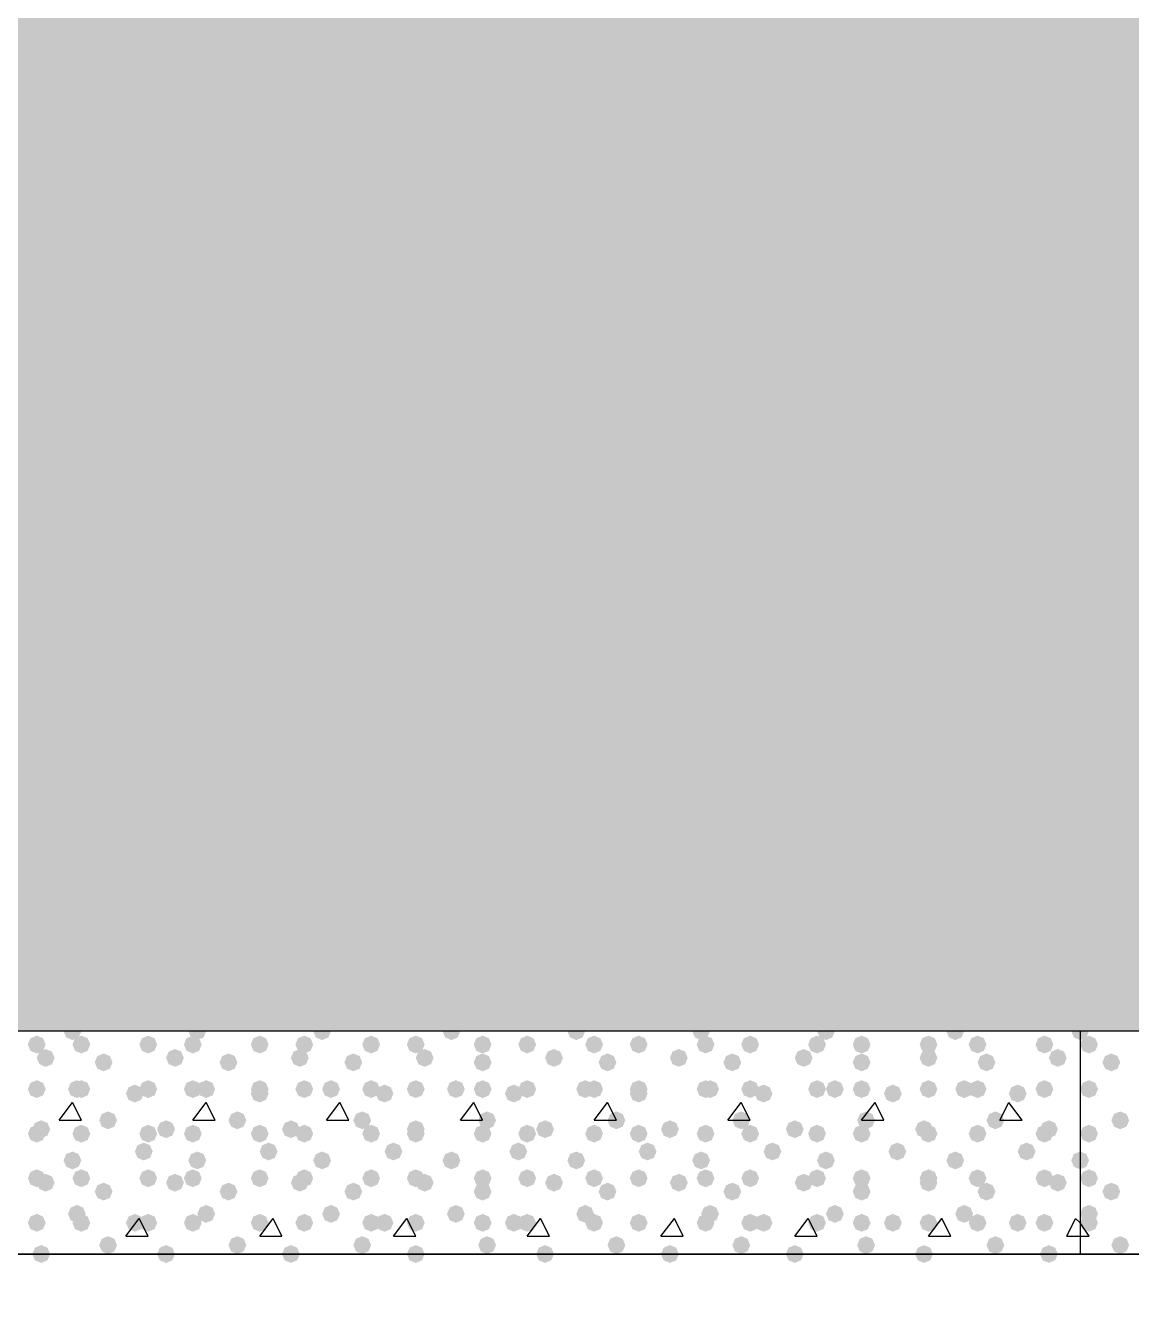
# Model space of a CAD drawing. Header units: millimetres. Extents: x 0 to 420, y 0 to 297.
# Drawn here: x 275.87 to 286.36, y 182.94 to 195.1 of the extents above; entities that cross this region are included whole.
import ezdxf

# ---------------------------------------------------------------- set-up
doc = ezdxf.new("R2010")
doc.units = ezdxf.units.MM
doc.layers.get('0').update_dxf_attribs({"linetype": 'CONTINUOUS'})

msp = doc.modelspace()

# ---------------------------------------------------------------- hatches: boundary and pattern name
at = {"true_color": 0x000008}
h = msp.add_hatch(color=0, dxfattribs=at)
h.paths.add_polyline_path([(385.826, 204.639333), (224.409, 204.639333), (385.826, 185.547)], flags=0)
h.paths.add_polyline_path([(224.409, 204.639333), (385.826, 185.547), (224.409, 185.547)], flags=0)
for points in [[(276.394333, 185.547), (276.369462, 185.487204), (276.309667, 185.462333), (276.249871, 185.487204), (276.225, 185.547), (276.249871, 185.606796), (276.309667, 185.631667), (276.369462, 185.606796)], [(277.579667, 185.547), (277.554796, 185.487204), (277.495, 185.462333), (277.435204, 185.487204), (277.410333, 185.547), (277.435204, 185.606796), (277.495, 185.631667), (277.554796, 185.606796)], [(278.765, 185.547), (278.740129, 185.487204), (278.680333, 185.462333), (278.620538, 185.487204), (278.595667, 185.547), (278.620537, 185.606796), (278.680333, 185.631667), (278.740129, 185.606796)], [(279.992667, 185.547), (279.967796, 185.487204), (279.908, 185.462333), (279.848204, 185.487204), (279.823333, 185.547), (279.848204, 185.606796), (279.908, 185.631667), (279.967796, 185.606796)], [(281.178, 185.547), (281.153129, 185.487204), (281.093333, 185.462333), (281.033537, 185.487204), (281.008667, 185.547), (281.033537, 185.606796), (281.093333, 185.631667), (281.153129, 185.606796)], [(282.363333, 185.547), (282.338462, 185.487204), (282.278667, 185.462333), (282.218871, 185.487204), (282.194, 185.547), (282.218871, 185.606796), (282.278667, 185.631667), (282.338462, 185.606796)], [(283.548667, 185.547), (283.523796, 185.487204), (283.464, 185.462333), (283.404204, 185.487204), (283.379333, 185.547), (283.404204, 185.606796), (283.464, 185.631667), (283.523796, 185.606796)], [(284.776333, 185.547), (284.751463, 185.487204), (284.691667, 185.462333), (284.631871, 185.487204), (284.607, 185.547), (284.631871, 185.606796), (284.691667, 185.631667), (284.751462, 185.606796)], [(276.055667, 185.42), (276.030796, 185.360204), (275.971, 185.335333), (275.911204, 185.360204), (275.886333, 185.42), (275.911204, 185.479796), (275.971, 185.504667), (276.030796, 185.479796)], [(276.479, 185.42), (276.454129, 185.360204), (276.394333, 185.335333), (276.334538, 185.360204), (276.309667, 185.42), (276.334537, 185.479796), (276.394333, 185.504667), (276.454129, 185.479796)], [(277.114, 185.42), (277.089129, 185.360204), (277.029333, 185.335333), (276.969538, 185.360204), (276.944667, 185.42), (276.969537, 185.479796), (277.029333, 185.504667), (277.089129, 185.479796)], [(277.537333, 185.42), (277.512462, 185.360204), (277.452667, 185.335333), (277.392871, 185.360204), (277.368, 185.42), (277.392871, 185.479796), (277.452667, 185.504667), (277.512462, 185.479796)], [(278.172333, 185.42), (278.147462, 185.360204), (278.087667, 185.335333), (278.027871, 185.360204), (278.003, 185.42), (278.027871, 185.479796), (278.087667, 185.504667), (278.147462, 185.479796)], [(278.595667, 185.42), (278.570796, 185.360204), (278.511, 185.335333), (278.451204, 185.360204), (278.426333, 185.42), (278.451204, 185.479796), (278.511, 185.504667), (278.570796, 185.479796)], [(279.230667, 185.42), (279.205796, 185.360204), (279.146, 185.335333), (279.086204, 185.360204), (279.061333, 185.42), (279.086204, 185.479796), (279.146, 185.504667), (279.205796, 185.479796)], [(279.654, 185.42), (279.629129, 185.360204), (279.569333, 185.335333), (279.509537, 185.360204), (279.484667, 185.42), (279.509537, 185.479796), (279.569333, 185.504667), (279.629129, 185.479796)], [(280.289, 185.42), (280.264129, 185.360204), (280.204333, 185.335333), (280.144538, 185.360204), (280.119667, 185.42), (280.144537, 185.479796), (280.204333, 185.504667), (280.264129, 185.479796)], [(280.712333, 185.42), (280.687462, 185.360204), (280.627667, 185.335333), (280.567871, 185.360204), (280.543, 185.42), (280.567871, 185.479796), (280.627667, 185.504667), (280.687462, 185.479796)], [(281.347333, 185.42), (281.322462, 185.360204), (281.262667, 185.335333), (281.202871, 185.360204), (281.178, 185.42), (281.202871, 185.479796), (281.262667, 185.504667), (281.322462, 185.479796)], [(281.770667, 185.42), (281.745796, 185.360204), (281.686, 185.335333), (281.626204, 185.360204), (281.601333, 185.42), (281.626204, 185.479796), (281.686, 185.504667), (281.745796, 185.479796)], [(282.405667, 185.42), (282.380796, 185.360204), (282.321, 185.335333), (282.261204, 185.360204), (282.236333, 185.42), (282.261204, 185.479796), (282.321, 185.504667), (282.380796, 185.479796)], [(282.829, 185.42), (282.804129, 185.360204), (282.744333, 185.335333), (282.684538, 185.360204), (282.659667, 185.42), (282.684537, 185.479796), (282.744333, 185.504667), (282.804129, 185.479796)], [(283.464, 185.42), (283.439129, 185.360204), (283.379333, 185.335333), (283.319538, 185.360204), (283.294667, 185.42), (283.319537, 185.479796), (283.379333, 185.504667), (283.439129, 185.479796)], [(283.887333, 185.42), (283.862462, 185.360204), (283.802667, 185.335333), (283.742871, 185.360204), (283.718, 185.42), (283.742871, 185.479796), (283.802667, 185.504667), (283.862462, 185.479796)], [(284.522333, 185.42), (284.497462, 185.360204), (284.437667, 185.335333), (284.377871, 185.360204), (284.353, 185.42), (284.377871, 185.479796), (284.437667, 185.504667), (284.497462, 185.479796)], [(284.988, 185.42), (284.963129, 185.360204), (284.903333, 185.335333), (284.843538, 185.360204), (284.818667, 185.42), (284.843537, 185.479796), (284.903333, 185.504667), (284.963129, 185.479796)], [(285.623, 185.42), (285.598129, 185.360204), (285.538333, 185.335333), (285.478538, 185.360204), (285.453667, 185.42), (285.478537, 185.479796), (285.538333, 185.504667), (285.598129, 185.479796)], [(276.140333, 185.293), (276.115463, 185.233204), (276.055667, 185.208333), (275.995871, 185.233204), (275.971, 185.293), (275.995871, 185.352796), (276.055667, 185.377667), (276.115462, 185.352796)], [(276.690667, 185.250667), (276.665796, 185.190871), (276.606, 185.166), (276.546204, 185.190871), (276.521333, 185.250667), (276.546204, 185.310462), (276.606, 185.335333), (276.665796, 185.310463)], [(277.368, 185.293), (277.343129, 185.233204), (277.283333, 185.208333), (277.223538, 185.233204), (277.198667, 185.293), (277.223537, 185.352796), (277.283333, 185.377667), (277.343129, 185.352796)], [(277.876, 185.250667), (277.851129, 185.190871), (277.791333, 185.166), (277.731537, 185.190871), (277.706667, 185.250667), (277.731537, 185.310462), (277.791333, 185.335333), (277.851129, 185.310463)], [(278.553333, 185.293), (278.528462, 185.233204), (278.468667, 185.208333), (278.408871, 185.233204), (278.384, 185.293), (278.408871, 185.352796), (278.468667, 185.377667), (278.528462, 185.352796)], [(279.061333, 185.250667), (279.036462, 185.190871), (278.976667, 185.166), (278.916871, 185.190871), (278.892, 185.250667), (278.916871, 185.310462), (278.976667, 185.335333), (279.036462, 185.310463)], [(279.738667, 185.293), (279.713796, 185.233204), (279.654, 185.208333), (279.594204, 185.233204), (279.569333, 185.293), (279.594204, 185.352796), (279.654, 185.377667), (279.713796, 185.352796)], [(280.289, 185.250667), (280.264129, 185.190871), (280.204333, 185.166), (280.144538, 185.190871), (280.119667, 185.250667), (280.144537, 185.310462), (280.204333, 185.335333), (280.264129, 185.310463)], [(280.966333, 185.293), (280.941462, 185.233204), (280.881667, 185.208333), (280.821871, 185.233204), (280.797, 185.293), (280.821871, 185.352796), (280.881667, 185.377667), (280.941462, 185.352796)], [(281.474333, 185.250667), (281.449462, 185.190871), (281.389667, 185.166), (281.329871, 185.190871), (281.305, 185.250667), (281.329871, 185.310462), (281.389667, 185.335333), (281.449462, 185.310463)], [(282.151667, 185.293), (282.126796, 185.233204), (282.067, 185.208333), (282.007204, 185.233204), (281.982333, 185.293), (282.007204, 185.352796), (282.067, 185.377667), (282.126796, 185.352796)], [(282.659667, 185.250667), (282.634796, 185.190871), (282.575, 185.166), (282.515204, 185.190871), (282.490333, 185.250667), (282.515204, 185.310462), (282.575, 185.335333), (282.634796, 185.310463)], [(283.337, 185.293), (283.312129, 185.233204), (283.252333, 185.208333), (283.192538, 185.233204), (283.167667, 185.293), (283.192537, 185.352796), (283.252333, 185.377667), (283.312129, 185.352796)], [(283.887333, 185.250667), (283.862462, 185.190871), (283.802667, 185.166), (283.742871, 185.190871), (283.718, 185.250667), (283.742871, 185.310462), (283.802667, 185.335333), (283.862462, 185.310463)], [(284.522333, 185.293), (284.497462, 185.233204), (284.437667, 185.208333), (284.377871, 185.233204), (284.353, 185.293), (284.377871, 185.352796), (284.437667, 185.377667), (284.497462, 185.352796)], [(285.072667, 185.250667), (285.047796, 185.190871), (284.988, 185.166), (284.928204, 185.190871), (284.903333, 185.250667), (284.928204, 185.310462), (284.988, 185.335333), (285.047796, 185.310463)], [(285.75, 185.293), (285.725129, 185.233204), (285.665333, 185.208333), (285.605537, 185.233204), (285.580667, 185.293), (285.605537, 185.352796), (285.665333, 185.377667), (285.725129, 185.352796)], [(276.055667, 184.996667), (276.030796, 184.936871), (275.971, 184.912), (275.911204, 184.936871), (275.886333, 184.996667), (275.911204, 185.056462), (275.971, 185.081333), (276.030796, 185.056463)], [(276.436667, 184.996667), (276.411796, 184.936871), (276.352, 184.912), (276.292204, 184.936871), (276.267333, 184.996667), (276.292204, 185.056462), (276.352, 185.081333), (276.411796, 185.056463)], [(276.479, 184.996667), (276.454129, 184.936871), (276.394333, 184.912), (276.334538, 184.936871), (276.309667, 184.996667), (276.334537, 185.056462), (276.394333, 185.081333), (276.454129, 185.056463)], [(276.987, 184.954333), (276.962129, 184.894537), (276.902333, 184.869667), (276.842538, 184.894537), (276.817667, 184.954333), (276.842537, 185.014129), (276.902333, 185.039), (276.962129, 185.014129)], [(277.114, 184.996667), (277.089129, 184.936871), (277.029333, 184.912), (276.969538, 184.936871), (276.944667, 184.996667), (276.969537, 185.056462), (277.029333, 185.081333), (277.089129, 185.056463)], [(277.537333, 184.996667), (277.512462, 184.936871), (277.452667, 184.912), (277.392871, 184.936871), (277.368, 184.996667), (277.392871, 185.056462), (277.452667, 185.081333), (277.512462, 185.056463)], [(277.664333, 184.996667), (277.639462, 184.936871), (277.579667, 184.912), (277.519871, 184.936871), (277.495, 184.996667), (277.519871, 185.056462), (277.579667, 185.081333), (277.639462, 185.056463)], [(278.172333, 184.996667), (278.147462, 184.936871), (278.087667, 184.912), (278.027871, 184.936871), (278.003, 184.996667), (278.027871, 185.056462), (278.087667, 185.081333), (278.147462, 185.056463)], [(278.172333, 184.954333), (278.147462, 184.894537), (278.087667, 184.869667), (278.027871, 184.894537), (278.003, 184.954333), (278.027871, 185.014129), (278.087667, 185.039), (278.147462, 185.014129)], [(278.595667, 184.996667), (278.570796, 184.936871), (278.511, 184.912), (278.451204, 184.936871), (278.426333, 184.996667), (278.451204, 185.056462), (278.511, 185.081333), (278.570796, 185.056463)], [(278.849667, 184.996667), (278.824796, 184.936871), (278.765, 184.912), (278.705204, 184.936871), (278.680333, 184.996667), (278.705204, 185.056462), (278.765, 185.081333), (278.824796, 185.056463)], [(279.230667, 184.996667), (279.205796, 184.936871), (279.146, 184.912), (279.086204, 184.936871), (279.061333, 184.996667), (279.086204, 185.056462), (279.146, 185.081333), (279.205796, 185.056463)], [(279.357667, 184.954333), (279.332796, 184.894537), (279.273, 184.869667), (279.213204, 184.894537), (279.188333, 184.954333), (279.213204, 185.014129), (279.273, 185.039), (279.332796, 185.014129)], [(279.654, 184.996667), (279.629129, 184.936871), (279.569333, 184.912), (279.509537, 184.936871), (279.484667, 184.996667), (279.509537, 185.056462), (279.569333, 185.081333), (279.629129, 185.056463)], [(280.035, 184.996667), (280.010129, 184.936871), (279.950333, 184.912), (279.890538, 184.936871), (279.865667, 184.996667), (279.890537, 185.056462), (279.950333, 185.081333), (280.010129, 185.056463)], [(280.289, 184.996667), (280.264129, 184.936871), (280.204333, 184.912), (280.144538, 184.936871), (280.119667, 184.996667), (280.144537, 185.056462), (280.204333, 185.081333), (280.264129, 185.056463)], [(280.585333, 184.954333), (280.560462, 184.894537), (280.500667, 184.869667), (280.440871, 184.894537), (280.416, 184.954333), (280.440871, 185.014129), (280.500667, 185.039), (280.560462, 185.014129)], [(280.712333, 184.996667), (280.687462, 184.936871), (280.627667, 184.912), (280.567871, 184.936871), (280.543, 184.996667), (280.567871, 185.056462), (280.627667, 185.081333), (280.687462, 185.056463)], [(281.262667, 184.996667), (281.237796, 184.936871), (281.178, 184.912), (281.118204, 184.936871), (281.093333, 184.996667), (281.118204, 185.056462), (281.178, 185.081333), (281.237796, 185.056463)], [(281.347333, 184.996667), (281.322462, 184.936871), (281.262667, 184.912), (281.202871, 184.936871), (281.178, 184.996667), (281.202871, 185.056462), (281.262667, 185.081333), (281.322462, 185.056463)], [(281.770667, 184.996667), (281.745796, 184.936871), (281.686, 184.912), (281.626204, 184.936871), (281.601333, 184.996667), (281.626204, 185.056462), (281.686, 185.081333), (281.745796, 185.056463)], [(281.770667, 184.954333), (281.745796, 184.894537), (281.686, 184.869667), (281.626204, 184.894537), (281.601333, 184.954333), (281.626204, 185.014129), (281.686, 185.039), (281.745796, 185.014129)], [(282.405667, 184.996667), (282.380796, 184.936871), (282.321, 184.912), (282.261204, 184.936871), (282.236333, 184.996667), (282.261204, 185.056462), (282.321, 185.081333), (282.380796, 185.056463)], [(282.448, 184.996667), (282.423129, 184.936871), (282.363333, 184.912), (282.303538, 184.936871), (282.278667, 184.996667), (282.303537, 185.056462), (282.363333, 185.081333), (282.423129, 185.056463)], [(282.829, 184.996667), (282.804129, 184.936871), (282.744333, 184.912), (282.684538, 184.936871), (282.659667, 184.996667), (282.684537, 185.056462), (282.744333, 185.081333), (282.804129, 185.056463)], [(282.956, 184.954333), (282.931129, 184.894537), (282.871333, 184.869667), (282.811537, 184.894537), (282.786667, 184.954333), (282.811537, 185.014129), (282.871333, 185.039), (282.931129, 185.014129)], [(283.464, 184.996667), (283.439129, 184.936871), (283.379333, 184.912), (283.319538, 184.936871), (283.294667, 184.996667), (283.319537, 185.056462), (283.379333, 185.081333), (283.439129, 185.056463)], [(283.633333, 184.996667), (283.608462, 184.936871), (283.548667, 184.912), (283.488871, 184.936871), (283.464, 184.996667), (283.488871, 185.056462), (283.548667, 185.081333), (283.608462, 185.056463)], [(283.887333, 184.996667), (283.862462, 184.936871), (283.802667, 184.912), (283.742871, 184.936871), (283.718, 184.996667), (283.742871, 185.056462), (283.802667, 185.081333), (283.862462, 185.056463)], [(284.183667, 184.954333), (284.158796, 184.894537), (284.099, 184.869667), (284.039204, 184.894537), (284.014333, 184.954333), (284.039204, 185.014129), (284.099, 185.039), (284.158796, 185.014129)], [(284.522333, 184.996667), (284.497462, 184.936871), (284.437667, 184.912), (284.377871, 184.936871), (284.353, 184.996667), (284.377871, 185.056462), (284.437667, 185.081333), (284.497462, 185.056463)], [(284.861, 184.996667), (284.836129, 184.936871), (284.776333, 184.912), (284.716537, 184.936871), (284.691667, 184.996667), (284.716537, 185.056462), (284.776333, 185.081333), (284.836129, 185.056463)], [(284.988, 184.996667), (284.963129, 184.936871), (284.903333, 184.912), (284.843538, 184.936871), (284.818667, 184.996667), (284.843537, 185.056462), (284.903333, 185.081333), (284.963129, 185.056463)], [(285.369, 184.954333), (285.344129, 184.894537), (285.284333, 184.869667), (285.224538, 184.894537), (285.199667, 184.954333), (285.224537, 185.014129), (285.284333, 185.039), (285.344129, 185.014129)], [(285.623, 184.996667), (285.598129, 184.936871), (285.538333, 184.912), (285.478538, 184.936871), (285.453667, 184.996667), (285.478537, 185.056462), (285.538333, 185.081333), (285.598129, 185.056463)], [(276.733, 184.700333), (276.708129, 184.640537), (276.648333, 184.615667), (276.588538, 184.640537), (276.563667, 184.700333), (276.588537, 184.760129), (276.648333, 184.785), (276.708129, 184.760129)], [(277.960667, 184.700333), (277.935796, 184.640537), (277.876, 184.615667), (277.816204, 184.640537), (277.791333, 184.700333), (277.816204, 184.760129), (277.876, 184.785), (277.935796, 184.760129)], [(279.146, 184.700333), (279.121129, 184.640537), (279.061333, 184.615667), (279.001537, 184.640537), (278.976667, 184.700333), (279.001537, 184.760129), (279.061333, 184.785), (279.121129, 184.760129)], [(280.331333, 184.700333), (280.306462, 184.640537), (280.246667, 184.615667), (280.186871, 184.640537), (280.162, 184.700333), (280.186871, 184.760129), (280.246667, 184.785), (280.306462, 184.760129)], [(281.559, 184.700333), (281.534129, 184.640537), (281.474333, 184.615667), (281.414538, 184.640537), (281.389667, 184.700333), (281.414537, 184.760129), (281.474333, 184.785), (281.534129, 184.760129)], [(282.744333, 184.700333), (282.719462, 184.640537), (282.659667, 184.615667), (282.599871, 184.640537), (282.575, 184.700333), (282.599871, 184.760129), (282.659667, 184.785), (282.719462, 184.760129)], [(283.929667, 184.700333), (283.904796, 184.640537), (283.845, 184.615667), (283.785204, 184.640537), (283.760333, 184.700333), (283.785204, 184.760129), (283.845, 184.785), (283.904796, 184.760129)], [(285.157333, 184.700333), (285.132462, 184.640537), (285.072667, 184.615667), (285.012871, 184.640537), (284.988, 184.700333), (285.012871, 184.760129), (285.072667, 184.785), (285.132462, 184.760129)], [(276.055667, 184.573333), (276.030796, 184.513537), (275.971, 184.488667), (275.911204, 184.513537), (275.886333, 184.573333), (275.911204, 184.633129), (275.971, 184.658), (276.030796, 184.633129)], [(276.098, 184.615667), (276.073129, 184.555871), (276.013333, 184.531), (275.953538, 184.555871), (275.928667, 184.615667), (275.953537, 184.675462), (276.013333, 184.700333), (276.073129, 184.675463)], [(276.479, 184.573333), (276.454129, 184.513537), (276.394333, 184.488667), (276.334538, 184.513537), (276.309667, 184.573333), (276.334537, 184.633129), (276.394333, 184.658), (276.454129, 184.633129)], [(277.114, 184.573333), (277.089129, 184.513537), (277.029333, 184.488667), (276.969538, 184.513537), (276.944667, 184.573333), (276.969537, 184.633129), (277.029333, 184.658), (277.089129, 184.633129)], [(277.283333, 184.615667), (277.258462, 184.555871), (277.198667, 184.531), (277.138871, 184.555871), (277.114, 184.615667), (277.138871, 184.675462), (277.198667, 184.700333), (277.258462, 184.675463)], [(277.537333, 184.573333), (277.512462, 184.513537), (277.452667, 184.488667), (277.392871, 184.513537), (277.368, 184.573333), (277.392871, 184.633129), (277.452667, 184.658), (277.512462, 184.633129)], [(278.172333, 184.573333), (278.147462, 184.513537), (278.087667, 184.488667), (278.027871, 184.513537), (278.003, 184.573333), (278.027871, 184.633129), (278.087667, 184.658), (278.147462, 184.633129)], [(278.468667, 184.615667), (278.443796, 184.555871), (278.384, 184.531), (278.324204, 184.555871), (278.299333, 184.615667), (278.324204, 184.675462), (278.384, 184.700333), (278.443796, 184.675463)], [(278.595667, 184.573333), (278.570796, 184.513537), (278.511, 184.488667), (278.451204, 184.513537), (278.426333, 184.573333), (278.451204, 184.633129), (278.511, 184.658), (278.570796, 184.633129)], [(279.230667, 184.573333), (279.205796, 184.513537), (279.146, 184.488667), (279.086204, 184.513537), (279.061333, 184.573333), (279.086204, 184.633129), (279.146, 184.658), (279.205796, 184.633129)], [(279.654, 184.615667), (279.629129, 184.555871), (279.569333, 184.531), (279.509537, 184.555871), (279.484667, 184.615667), (279.509537, 184.675462), (279.569333, 184.700333), (279.629129, 184.675463)], [(279.654, 184.573333), (279.629129, 184.513537), (279.569333, 184.488667), (279.509537, 184.513537), (279.484667, 184.573333), (279.509537, 184.633129), (279.569333, 184.658), (279.629129, 184.633129)], [(280.289, 184.573333), (280.264129, 184.513537), (280.204333, 184.488667), (280.144538, 184.513537), (280.119667, 184.573333), (280.144537, 184.633129), (280.204333, 184.658), (280.264129, 184.633129)], [(280.712333, 184.573333), (280.687462, 184.513537), (280.627667, 184.488667), (280.567871, 184.513537), (280.543, 184.573333), (280.567871, 184.633129), (280.627667, 184.658), (280.687462, 184.633129)], [(280.881667, 184.615667), (280.856796, 184.555871), (280.797, 184.531), (280.737204, 184.555871), (280.712333, 184.615667), (280.737204, 184.675462), (280.797, 184.700333), (280.856796, 184.675463)], [(281.347333, 184.573333), (281.322462, 184.513537), (281.262667, 184.488667), (281.202871, 184.513537), (281.178, 184.573333), (281.202871, 184.633129), (281.262667, 184.658), (281.322462, 184.633129)], [(281.770667, 184.573333), (281.745796, 184.513537), (281.686, 184.488667), (281.626204, 184.513537), (281.601333, 184.573333), (281.626204, 184.633129), (281.686, 184.658), (281.745796, 184.633129)], [(282.067, 184.615667), (282.042129, 184.555871), (281.982333, 184.531), (281.922538, 184.555871), (281.897667, 184.615667), (281.922537, 184.675462), (281.982333, 184.700333), (282.042129, 184.675463)], [(282.405667, 184.573333), (282.380796, 184.513537), (282.321, 184.488667), (282.261204, 184.513537), (282.236333, 184.573333), (282.261204, 184.633129), (282.321, 184.658), (282.380796, 184.633129)], [(282.829, 184.573333), (282.804129, 184.513537), (282.744333, 184.488667), (282.684538, 184.513537), (282.659667, 184.573333), (282.684537, 184.633129), (282.744333, 184.658), (282.804129, 184.633129)], [(283.252333, 184.615667), (283.227463, 184.555871), (283.167667, 184.531), (283.107871, 184.555871), (283.083, 184.615667), (283.107871, 184.675462), (283.167667, 184.700333), (283.227462, 184.675463)], [(283.464, 184.573333), (283.439129, 184.513537), (283.379333, 184.488667), (283.319538, 184.513537), (283.294667, 184.573333), (283.319537, 184.633129), (283.379333, 184.658), (283.439129, 184.633129)], [(283.887333, 184.573333), (283.862462, 184.513537), (283.802667, 184.488667), (283.742871, 184.513537), (283.718, 184.573333), (283.742871, 184.633129), (283.802667, 184.658), (283.862462, 184.633129)], [(284.48, 184.615667), (284.455129, 184.555871), (284.395333, 184.531), (284.335537, 184.555871), (284.310667, 184.615667), (284.335537, 184.675462), (284.395333, 184.700333), (284.455129, 184.675463)], [(284.522333, 184.573333), (284.497462, 184.513537), (284.437667, 184.488667), (284.377871, 184.513537), (284.353, 184.573333), (284.377871, 184.633129), (284.437667, 184.658), (284.497462, 184.633129)], [(284.988, 184.573333), (284.963129, 184.513537), (284.903333, 184.488667), (284.843538, 184.513537), (284.818667, 184.573333), (284.843537, 184.633129), (284.903333, 184.658), (284.963129, 184.633129)], [(285.623, 184.573333), (285.598129, 184.513537), (285.538333, 184.488667), (285.478538, 184.513537), (285.453667, 184.573333), (285.478537, 184.633129), (285.538333, 184.658), (285.598129, 184.633129)], [(285.665333, 184.615667), (285.640463, 184.555871), (285.580667, 184.531), (285.520871, 184.555871), (285.496, 184.615667), (285.520871, 184.675462), (285.580667, 184.700333), (285.640462, 184.675463)], [(277.071667, 184.404), (277.046796, 184.344204), (276.987, 184.319333), (276.927204, 184.344204), (276.902333, 184.404), (276.927204, 184.463796), (276.987, 184.488667), (277.046796, 184.463796)], [(278.257, 184.404), (278.232129, 184.344204), (278.172333, 184.319333), (278.112538, 184.344204), (278.087667, 184.404), (278.112537, 184.463796), (278.172333, 184.488667), (278.232129, 184.463796)], [(279.442333, 184.404), (279.417462, 184.344204), (279.357667, 184.319333), (279.297871, 184.344204), (279.273, 184.404), (279.297871, 184.463796), (279.357667, 184.488667), (279.417462, 184.463796)], [(280.627667, 184.404), (280.602796, 184.344204), (280.543, 184.319333), (280.483204, 184.344204), (280.458333, 184.404), (280.483204, 184.463796), (280.543, 184.488667), (280.602796, 184.463796)], [(281.855333, 184.404), (281.830462, 184.344204), (281.770667, 184.319333), (281.710871, 184.344204), (281.686, 184.404), (281.710871, 184.463796), (281.770667, 184.488667), (281.830462, 184.463796)], [(283.040667, 184.404), (283.015796, 184.344204), (282.956, 184.319333), (282.896204, 184.344204), (282.871333, 184.404), (282.896204, 184.463796), (282.956, 184.488667), (283.015796, 184.463796)], [(284.226, 184.404), (284.201129, 184.344204), (284.141333, 184.319333), (284.081537, 184.344204), (284.056667, 184.404), (284.081537, 184.463796), (284.141333, 184.488667), (284.201129, 184.463796)], [(285.453667, 184.404), (285.428796, 184.344204), (285.369, 184.319333), (285.309204, 184.344204), (285.284333, 184.404), (285.309204, 184.463796), (285.369, 184.488667), (285.428796, 184.463796)], [(276.394333, 184.319333), (276.369462, 184.259537), (276.309667, 184.234667), (276.249871, 184.259537), (276.225, 184.319333), (276.249871, 184.379129), (276.309667, 184.404), (276.369462, 184.379129)], [(277.579667, 184.319333), (277.554796, 184.259537), (277.495, 184.234667), (277.435204, 184.259537), (277.410333, 184.319333), (277.435204, 184.379129), (277.495, 184.404), (277.554796, 184.379129)], [(278.765, 184.319333), (278.740129, 184.259537), (278.680333, 184.234667), (278.620538, 184.259537), (278.595667, 184.319333), (278.620537, 184.379129), (278.680333, 184.404), (278.740129, 184.379129)], [(279.992667, 184.319333), (279.967796, 184.259537), (279.908, 184.234667), (279.848204, 184.259537), (279.823333, 184.319333), (279.848204, 184.379129), (279.908, 184.404), (279.967796, 184.379129)], [(281.178, 184.319333), (281.153129, 184.259537), (281.093333, 184.234667), (281.033537, 184.259537), (281.008667, 184.319333), (281.033537, 184.379129), (281.093333, 184.404), (281.153129, 184.379129)], [(282.363333, 184.319333), (282.338462, 184.259537), (282.278667, 184.234667), (282.218871, 184.259537), (282.194, 184.319333), (282.218871, 184.379129), (282.278667, 184.404), (282.338462, 184.379129)], [(283.548667, 184.319333), (283.523796, 184.259537), (283.464, 184.234667), (283.404204, 184.259537), (283.379333, 184.319333), (283.404204, 184.379129), (283.464, 184.404), (283.523796, 184.379129)], [(284.776333, 184.319333), (284.751463, 184.259537), (284.691667, 184.234667), (284.631871, 184.259537), (284.607, 184.319333), (284.631871, 184.379129), (284.691667, 184.404), (284.751462, 184.379129)], [(276.055667, 184.15), (276.030796, 184.090204), (275.971, 184.065333), (275.911204, 184.090204), (275.886333, 184.15), (275.911204, 184.209796), (275.971, 184.234667), (276.030796, 184.209796)], [(276.140333, 184.107667), (276.115463, 184.047871), (276.055667, 184.023), (275.995871, 184.047871), (275.971, 184.107667), (275.995871, 184.167462), (276.055667, 184.192333), (276.115462, 184.167463)], [(276.479, 184.15), (276.454129, 184.090204), (276.394333, 184.065333), (276.334538, 184.090204), (276.309667, 184.15), (276.334537, 184.209796), (276.394333, 184.234667), (276.454129, 184.209796)], [(277.114, 184.15), (277.089129, 184.090204), (277.029333, 184.065333), (276.969538, 184.090204), (276.944667, 184.15), (276.969537, 184.209796), (277.029333, 184.234667), (277.089129, 184.209796)], [(277.368, 184.107667), (277.343129, 184.047871), (277.283333, 184.023), (277.223538, 184.047871), (277.198667, 184.107667), (277.223537, 184.167462), (277.283333, 184.192333), (277.343129, 184.167463)], [(277.537333, 184.15), (277.512462, 184.090204), (277.452667, 184.065333), (277.392871, 184.090204), (277.368, 184.15), (277.392871, 184.209796), (277.452667, 184.234667), (277.512462, 184.209796)], [(278.172333, 184.15), (278.147462, 184.090204), (278.087667, 184.065333), (278.027871, 184.090204), (278.003, 184.15), (278.027871, 184.209796), (278.087667, 184.234667), (278.147462, 184.209796)], [(278.553333, 184.107667), (278.528462, 184.047871), (278.468667, 184.023), (278.408871, 184.047871), (278.384, 184.107667), (278.408871, 184.167462), (278.468667, 184.192333), (278.528462, 184.167463)], [(278.595667, 184.15), (278.570796, 184.090204), (278.511, 184.065333), (278.451204, 184.090204), (278.426333, 184.15), (278.451204, 184.209796), (278.511, 184.234667), (278.570796, 184.209796)], [(279.230667, 184.15), (279.205796, 184.090204), (279.146, 184.065333), (279.086204, 184.090204), (279.061333, 184.15), (279.086204, 184.209796), (279.146, 184.234667), (279.205796, 184.209796)], [(279.654, 184.15), (279.629129, 184.090204), (279.569333, 184.065333), (279.509537, 184.090204), (279.484667, 184.15), (279.509537, 184.209796), (279.569333, 184.234667), (279.629129, 184.209796)], [(279.738667, 184.107667), (279.713796, 184.047871), (279.654, 184.023), (279.594204, 184.047871), (279.569333, 184.107667), (279.594204, 184.167462), (279.654, 184.192333), (279.713796, 184.167463)], [(280.289, 184.15), (280.264129, 184.090204), (280.204333, 184.065333), (280.144538, 184.090204), (280.119667, 184.15), (280.144537, 184.209796), (280.204333, 184.234667), (280.264129, 184.209796)], [(280.712333, 184.15), (280.687462, 184.090204), (280.627667, 184.065333), (280.567871, 184.090204), (280.543, 184.15), (280.567871, 184.209796), (280.627667, 184.234667), (280.687462, 184.209796)], [(280.966333, 184.107667), (280.941462, 184.047871), (280.881667, 184.023), (280.821871, 184.047871), (280.797, 184.107667), (280.821871, 184.167462), (280.881667, 184.192333), (280.941462, 184.167463)], [(281.347333, 184.15), (281.322462, 184.090204), (281.262667, 184.065333), (281.202871, 184.090204), (281.178, 184.15), (281.202871, 184.209796), (281.262667, 184.234667), (281.322462, 184.209796)], [(281.770667, 184.15), (281.745796, 184.090204), (281.686, 184.065333), (281.626204, 184.090204), (281.601333, 184.15), (281.626204, 184.209796), (281.686, 184.234667), (281.745796, 184.209796)], [(282.151667, 184.107667), (282.126796, 184.047871), (282.067, 184.023), (282.007204, 184.047871), (281.982333, 184.107667), (282.007204, 184.167462), (282.067, 184.192333), (282.126796, 184.167463)], [(282.405667, 184.15), (282.380796, 184.090204), (282.321, 184.065333), (282.261204, 184.090204), (282.236333, 184.15), (282.261204, 184.209796), (282.321, 184.234667), (282.380796, 184.209796)], [(282.829, 184.15), (282.804129, 184.090204), (282.744333, 184.065333), (282.684538, 184.090204), (282.659667, 184.15), (282.684537, 184.209796), (282.744333, 184.234667), (282.804129, 184.209796)], [(283.337, 184.107667), (283.312129, 184.047871), (283.252333, 184.023), (283.192538, 184.047871), (283.167667, 184.107667), (283.192537, 184.167462), (283.252333, 184.192333), (283.312129, 184.167463)], [(283.464, 184.15), (283.439129, 184.090204), (283.379333, 184.065333), (283.319538, 184.090204), (283.294667, 184.15), (283.319537, 184.209796), (283.379333, 184.234667), (283.439129, 184.209796)], [(283.887333, 184.15), (283.862462, 184.090204), (283.802667, 184.065333), (283.742871, 184.090204), (283.718, 184.15), (283.742871, 184.209796), (283.802667, 184.234667), (283.862462, 184.209796)], [(284.522333, 184.15), (284.497462, 184.090204), (284.437667, 184.065333), (284.377871, 184.090204), (284.353, 184.15), (284.377871, 184.209796), (284.437667, 184.234667), (284.497462, 184.209796)], [(284.522333, 184.107667), (284.497462, 184.047871), (284.437667, 184.023), (284.377871, 184.047871), (284.353, 184.107667), (284.377871, 184.167462), (284.437667, 184.192333), (284.497462, 184.167463)], [(284.988, 184.15), (284.963129, 184.090204), (284.903333, 184.065333), (284.843538, 184.090204), (284.818667, 184.15), (284.843537, 184.209796), (284.903333, 184.234667), (284.963129, 184.209796)], [(285.623, 184.15), (285.598129, 184.090204), (285.538333, 184.065333), (285.478538, 184.090204), (285.453667, 184.15), (285.478537, 184.209796), (285.538333, 184.234667), (285.598129, 184.209796)], [(285.75, 184.107667), (285.725129, 184.047871), (285.665333, 184.023), (285.605537, 184.047871), (285.580667, 184.107667), (285.605537, 184.167462), (285.665333, 184.192333), (285.725129, 184.167463)], [(276.690667, 184.023), (276.665796, 183.963204), (276.606, 183.938333), (276.546204, 183.963204), (276.521333, 184.023), (276.546204, 184.082796), (276.606, 184.107667), (276.665796, 184.082796)], [(277.876, 184.023), (277.851129, 183.963204), (277.791333, 183.938333), (277.731537, 183.963204), (277.706667, 184.023), (277.731537, 184.082796), (277.791333, 184.107667), (277.851129, 184.082796)], [(279.061333, 184.023), (279.036462, 183.963204), (278.976667, 183.938333), (278.916871, 183.963204), (278.892, 184.023), (278.916871, 184.082796), (278.976667, 184.107667), (279.036462, 184.082796)], [(280.289, 184.023), (280.264129, 183.963204), (280.204333, 183.938333), (280.144538, 183.963204), (280.119667, 184.023), (280.144537, 184.082796), (280.204333, 184.107667), (280.264129, 184.082796)], [(281.474333, 184.023), (281.449462, 183.963204), (281.389667, 183.938333), (281.329871, 183.963204), (281.305, 184.023), (281.329871, 184.082796), (281.389667, 184.107667), (281.449462, 184.082796)], [(282.659667, 184.023), (282.634796, 183.963204), (282.575, 183.938333), (282.515204, 183.963204), (282.490333, 184.023), (282.515204, 184.082796), (282.575, 184.107667), (282.634796, 184.082796)], [(283.887333, 184.023), (283.862462, 183.963204), (283.802667, 183.938333), (283.742871, 183.963204), (283.718, 184.023), (283.742871, 184.082796), (283.802667, 184.107667), (283.862462, 184.082796)], [(285.072667, 184.023), (285.047796, 183.963204), (284.988, 183.938333), (284.928204, 183.963204), (284.903333, 184.023), (284.928204, 184.082796), (284.988, 184.107667), (285.047796, 184.082796)], [(276.055667, 183.726667), (276.030796, 183.666871), (275.971, 183.642), (275.911204, 183.666871), (275.886333, 183.726667), (275.911204, 183.786462), (275.971, 183.811333), (276.030796, 183.786463)], [(276.436667, 183.811333), (276.411796, 183.751537), (276.352, 183.726667), (276.292204, 183.751537), (276.267333, 183.811333), (276.292204, 183.871129), (276.352, 183.896), (276.411796, 183.871129)], [(276.479, 183.726667), (276.454129, 183.666871), (276.394333, 183.642), (276.334538, 183.666871), (276.309667, 183.726667), (276.334537, 183.786462), (276.394333, 183.811333), (276.454129, 183.786463)], [(276.987, 183.726667), (276.962129, 183.666871), (276.902333, 183.642), (276.842538, 183.666871), (276.817667, 183.726667), (276.842537, 183.786462), (276.902333, 183.811333), (276.962129, 183.786463)], [(277.114, 183.726667), (277.089129, 183.666871), (277.029333, 183.642), (276.969538, 183.666871), (276.944667, 183.726667), (276.969537, 183.786462), (277.029333, 183.811333), (277.089129, 183.786463)], [(277.537333, 183.726667), (277.512462, 183.666871), (277.452667, 183.642), (277.392871, 183.666871), (277.368, 183.726667), (277.392871, 183.786462), (277.452667, 183.811333), (277.512462, 183.786463)], [(277.664333, 183.811333), (277.639462, 183.751537), (277.579667, 183.726667), (277.519871, 183.751537), (277.495, 183.811333), (277.519871, 183.871129), (277.579667, 183.896), (277.639462, 183.871129)], [(278.172333, 183.726667), (278.147462, 183.666871), (278.087667, 183.642), (278.027871, 183.666871), (278.003, 183.726667), (278.027871, 183.786462), (278.087667, 183.811333), (278.147462, 183.786463)], [(278.172333, 183.726667), (278.147462, 183.666871), (278.087667, 183.642), (278.027871, 183.666871), (278.003, 183.726667), (278.027871, 183.786462), (278.087667, 183.811333), (278.147462, 183.786463)], [(278.595667, 183.726667), (278.570796, 183.666871), (278.511, 183.642), (278.451204, 183.666871), (278.426333, 183.726667), (278.451204, 183.786462), (278.511, 183.811333), (278.570796, 183.786463)], [(278.849667, 183.811333), (278.824796, 183.751537), (278.765, 183.726667), (278.705204, 183.751537), (278.680333, 183.811333), (278.705204, 183.871129), (278.765, 183.896), (278.824796, 183.871129)], [(279.230667, 183.726667), (279.205796, 183.666871), (279.146, 183.642), (279.086204, 183.666871), (279.061333, 183.726667), (279.086204, 183.786462), (279.146, 183.811333), (279.205796, 183.786463)], [(279.357667, 183.726667), (279.332796, 183.666871), (279.273, 183.642), (279.213204, 183.666871), (279.188333, 183.726667), (279.213204, 183.786462), (279.273, 183.811333), (279.332796, 183.786463)], [(279.654, 183.726667), (279.629129, 183.666871), (279.569333, 183.642), (279.509537, 183.666871), (279.484667, 183.726667), (279.509537, 183.786462), (279.569333, 183.811333), (279.629129, 183.786463)], [(280.035, 183.811333), (280.010129, 183.751537), (279.950333, 183.726667), (279.890538, 183.751537), (279.865667, 183.811333), (279.890537, 183.871129), (279.950333, 183.896), (280.010129, 183.871129)], [(280.289, 183.726667), (280.264129, 183.666871), (280.204333, 183.642), (280.144538, 183.666871), (280.119667, 183.726667), (280.144537, 183.786462), (280.204333, 183.811333), (280.264129, 183.786463)], [(280.585333, 183.726667), (280.560462, 183.666871), (280.500667, 183.642), (280.440871, 183.666871), (280.416, 183.726667), (280.440871, 183.786462), (280.500667, 183.811333), (280.560462, 183.786463)], [(280.712333, 183.726667), (280.687462, 183.666871), (280.627667, 183.642), (280.567871, 183.666871), (280.543, 183.726667), (280.567871, 183.786462), (280.627667, 183.811333), (280.687462, 183.786463)], [(281.262667, 183.811333), (281.237796, 183.751537), (281.178, 183.726667), (281.118204, 183.751537), (281.093333, 183.811333), (281.118204, 183.871129), (281.178, 183.896), (281.237796, 183.871129)], [(281.347333, 183.726667), (281.322462, 183.666871), (281.262667, 183.642), (281.202871, 183.666871), (281.178, 183.726667), (281.202871, 183.786462), (281.262667, 183.811333), (281.322462, 183.786463)], [(281.770667, 183.726667), (281.745796, 183.666871), (281.686, 183.642), (281.626204, 183.666871), (281.601333, 183.726667), (281.626204, 183.786462), (281.686, 183.811333), (281.745796, 183.786463)], [(281.770667, 183.726667), (281.745796, 183.666871), (281.686, 183.642), (281.626204, 183.666871), (281.601333, 183.726667), (281.626204, 183.786462), (281.686, 183.811333), (281.745796, 183.786463)], [(282.405667, 183.726667), (282.380796, 183.666871), (282.321, 183.642), (282.261204, 183.666871), (282.236333, 183.726667), (282.261204, 183.786462), (282.321, 183.811333), (282.380796, 183.786463)], [(282.448, 183.811333), (282.423129, 183.751537), (282.363333, 183.726667), (282.303538, 183.751537), (282.278667, 183.811333), (282.303537, 183.871129), (282.363333, 183.896), (282.423129, 183.871129)], [(282.829, 183.726667), (282.804129, 183.666871), (282.744333, 183.642), (282.684538, 183.666871), (282.659667, 183.726667), (282.684537, 183.786462), (282.744333, 183.811333), (282.804129, 183.786463)], [(282.956, 183.726667), (282.931129, 183.666871), (282.871333, 183.642), (282.811537, 183.666871), (282.786667, 183.726667), (282.811537, 183.786462), (282.871333, 183.811333), (282.931129, 183.786463)], [(283.464, 183.726667), (283.439129, 183.666871), (283.379333, 183.642), (283.319538, 183.666871), (283.294667, 183.726667), (283.319537, 183.786462), (283.379333, 183.811333), (283.439129, 183.786463)], [(283.633333, 183.811333), (283.608462, 183.751537), (283.548667, 183.726667), (283.488871, 183.751537), (283.464, 183.811333), (283.488871, 183.871129), (283.548667, 183.896), (283.608462, 183.871129)], [(283.887333, 183.726667), (283.862462, 183.666871), (283.802667, 183.642), (283.742871, 183.666871), (283.718, 183.726667), (283.742871, 183.786462), (283.802667, 183.811333), (283.862462, 183.786463)], [(284.183667, 183.726667), (284.158796, 183.666871), (284.099, 183.642), (284.039204, 183.666871), (284.014333, 183.726667), (284.039204, 183.786462), (284.099, 183.811333), (284.158796, 183.786463)], [(284.522333, 183.726667), (284.497462, 183.666871), (284.437667, 183.642), (284.377871, 183.666871), (284.353, 183.726667), (284.377871, 183.786462), (284.437667, 183.811333), (284.497462, 183.786463)], [(284.861, 183.811333), (284.836129, 183.751537), (284.776333, 183.726667), (284.716537, 183.751537), (284.691667, 183.811333), (284.716537, 183.871129), (284.776333, 183.896), (284.836129, 183.871129)], [(284.988, 183.726667), (284.963129, 183.666871), (284.903333, 183.642), (284.843538, 183.666871), (284.818667, 183.726667), (284.843537, 183.786462), (284.903333, 183.811333), (284.963129, 183.786463)], [(285.369, 183.726667), (285.344129, 183.666871), (285.284333, 183.642), (285.224538, 183.666871), (285.199667, 183.726667), (285.224537, 183.786462), (285.284333, 183.811333), (285.344129, 183.786463)], [(285.623, 183.726667), (285.598129, 183.666871), (285.538333, 183.642), (285.478538, 183.666871), (285.453667, 183.726667), (285.478537, 183.786462), (285.538333, 183.811333), (285.598129, 183.786463)], [(276.733, 183.515), (276.708129, 183.455204), (276.648333, 183.430333), (276.588538, 183.455204), (276.563667, 183.515), (276.588537, 183.574796), (276.648333, 183.599667), (276.708129, 183.574796)], [(277.960667, 183.515), (277.935796, 183.455204), (277.876, 183.430333), (277.816204, 183.455204), (277.791333, 183.515), (277.816204, 183.574796), (277.876, 183.599667), (277.935796, 183.574796)], [(279.146, 183.515), (279.121129, 183.455204), (279.061333, 183.430333), (279.001537, 183.455204), (278.976667, 183.515), (279.001537, 183.574796), (279.061333, 183.599667), (279.121129, 183.574796)], [(280.331333, 183.515), (280.306462, 183.455204), (280.246667, 183.430333), (280.186871, 183.455204), (280.162, 183.515), (280.186871, 183.574796), (280.246667, 183.599667), (280.306462, 183.574796)], [(281.559, 183.515), (281.534129, 183.455204), (281.474333, 183.430333), (281.414538, 183.455204), (281.389667, 183.515), (281.414537, 183.574796), (281.474333, 183.599667), (281.534129, 183.574796)], [(282.744333, 183.515), (282.719462, 183.455204), (282.659667, 183.430333), (282.599871, 183.455204), (282.575, 183.515), (282.599871, 183.574796), (282.659667, 183.599667), (282.719462, 183.574796)], [(283.929667, 183.515), (283.904796, 183.455204), (283.845, 183.430333), (283.785204, 183.455204), (283.760333, 183.515), (283.785204, 183.574796), (283.845, 183.599667), (283.904796, 183.574796)], [(285.157333, 183.515), (285.132462, 183.455204), (285.072667, 183.430333), (285.012871, 183.455204), (284.988, 183.515), (285.012871, 183.574796), (285.072667, 183.599667), (285.132462, 183.574796)], [(276.098, 183.430333), (276.073129, 183.370537), (276.013333, 183.345667), (275.953538, 183.370537), (275.928667, 183.430333), (275.953537, 183.490129), (276.013333, 183.515), (276.073129, 183.490129)], [(277.283333, 183.430333), (277.258462, 183.370537), (277.198667, 183.345667), (277.138871, 183.370537), (277.114, 183.430333), (277.138871, 183.490129), (277.198667, 183.515), (277.258462, 183.490129)], [(278.468667, 183.430333), (278.443796, 183.370537), (278.384, 183.345667), (278.324204, 183.370537), (278.299333, 183.430333), (278.324204, 183.490129), (278.384, 183.515), (278.443796, 183.490129)], [(279.654, 183.430333), (279.629129, 183.370537), (279.569333, 183.345667), (279.509537, 183.370537), (279.484667, 183.430333), (279.509537, 183.490129), (279.569333, 183.515), (279.629129, 183.490129)], [(280.881667, 183.430333), (280.856796, 183.370537), (280.797, 183.345667), (280.737204, 183.370537), (280.712333, 183.430333), (280.737204, 183.490129), (280.797, 183.515), (280.856796, 183.490129)], [(282.067, 183.430333), (282.042129, 183.370537), (281.982333, 183.345667), (281.922538, 183.370537), (281.897667, 183.430333), (281.922537, 183.490129), (281.982333, 183.515), (282.042129, 183.490129)], [(283.252333, 183.430333), (283.227463, 183.370537), (283.167667, 183.345667), (283.107871, 183.370537), (283.083, 183.430333), (283.107871, 183.490129), (283.167667, 183.515), (283.227462, 183.490129)], [(284.48, 183.430333), (284.455129, 183.370537), (284.395333, 183.345667), (284.335537, 183.370537), (284.310667, 183.430333), (284.335537, 183.490129), (284.395333, 183.515), (284.455129, 183.490129)], [(285.665333, 183.430333), (285.640463, 183.370537), (285.580667, 183.345667), (285.520871, 183.370537), (285.496, 183.430333), (285.520871, 183.490129), (285.580667, 183.515), (285.640462, 183.490129)]]:
    msp.add_hatch(color=0, dxfattribs=at).paths.add_polyline_path(points, flags=0)
at = {"true_color": 0x000007}
for points in [[(285.961667, 185.547), (285.936796, 185.487204), (285.877, 185.462333), (285.817204, 185.487204), (285.792333, 185.547), (285.817204, 185.606796), (285.877, 185.631667), (285.936796, 185.606796)], [(286.046333, 185.42), (286.021462, 185.360204), (285.961667, 185.335333), (285.901871, 185.360204), (285.877, 185.42), (285.901871, 185.479796), (285.961667, 185.504667), (286.021462, 185.479796)], [(286.258, 185.250667), (286.233129, 185.190871), (286.173333, 185.166), (286.113538, 185.190871), (286.088667, 185.250667), (286.113537, 185.310462), (286.173333, 185.335333), (286.233129, 185.310463)], [(286.046333, 184.996667), (286.021462, 184.936871), (285.961667, 184.912), (285.901871, 184.936871), (285.877, 184.996667), (285.901871, 185.056462), (285.961667, 185.081333), (286.021462, 185.056463)], [(286.046333, 184.996667), (286.021462, 184.936871), (285.961667, 184.912), (285.901871, 184.936871), (285.877, 184.996667), (285.901871, 185.056462), (285.961667, 185.081333), (286.021462, 185.056463)], [(286.342667, 184.700333), (286.317796, 184.640537), (286.258, 184.615667), (286.198204, 184.640537), (286.173333, 184.700333), (286.198204, 184.760129), (286.258, 184.785), (286.317796, 184.760129)], [(286.046333, 184.573333), (286.021462, 184.513537), (285.961667, 184.488667), (285.901871, 184.513537), (285.877, 184.573333), (285.901871, 184.633129), (285.961667, 184.658), (286.021462, 184.633129)], [(285.961667, 184.319333), (285.936796, 184.259537), (285.877, 184.234667), (285.817204, 184.259537), (285.792333, 184.319333), (285.817204, 184.379129), (285.877, 184.404), (285.936796, 184.379129)], [(286.046333, 184.15), (286.021462, 184.090204), (285.961667, 184.065333), (285.901871, 184.090204), (285.877, 184.15), (285.901871, 184.209796), (285.961667, 184.234667), (286.021462, 184.209796)], [(286.258, 184.023), (286.233129, 183.963204), (286.173333, 183.938333), (286.113538, 183.963204), (286.088667, 184.023), (286.113537, 184.082796), (286.173333, 184.107667), (286.233129, 184.082796)], [(286.046333, 183.811333), (286.021462, 183.751537), (285.961667, 183.726667), (285.901871, 183.751537), (285.877, 183.811333), (285.901871, 183.871129), (285.961667, 183.896), (286.021462, 183.871129)], [(286.046333, 183.726667), (286.021462, 183.666871), (285.961667, 183.642), (285.901871, 183.666871), (285.877, 183.726667), (285.901871, 183.786462), (285.961667, 183.811333), (286.021462, 183.786463)], [(286.342667, 183.515), (286.317796, 183.455204), (286.258, 183.430333), (286.198204, 183.455204), (286.173333, 183.515), (286.198204, 183.574796), (286.258, 183.599667), (286.317796, 183.574796)]]:
    msp.add_hatch(color=0, dxfattribs=at).paths.add_polyline_path(points, flags=0)

# ---------------------------------------------------------------- linework, layer by layer
at = {"color": 0, "true_color": 0x000007}
for points in [[(38.650333, 185.547), (38.650333, 162.263667), (386.884333, 162.263667), (386.884333, 185.547), (224.409, 185.547), (224.409, 206.756), (201.125667, 206.756), (201.125667, 185.547)], [(38.650333, 185.547), (38.650333, 162.263667), (386.884333, 162.263667), (386.884333, 185.547), (224.409, 185.547), (224.409, 206.756), (201.125667, 206.756), (201.125667, 185.547)], [(285.877, 185.547), (285.877, 183.430333), (287.993667, 183.430333), (287.993667, 185.547)]]:
    msp.add_lwpolyline(points, close=True, dxfattribs=at)
at = {"color": 0, "true_color": 0x0000fd}
msp.add_lwpolyline([(40.767, 164.380333), (384.767667, 164.380333), (384.767667, 183.430333), (222.292333, 183.430333), (222.292333, 204.639333), (203.242333, 204.639333), (203.242333, 183.430333), (40.767, 183.430333)], close=True, dxfattribs=at)
at = {"color": 0, "true_color": 0x000008}
msp.add_lwpolyline([(224.409, 204.639333), (385.826, 185.547), (224.409, 185.547)], close=True, dxfattribs=at)
at = {"color": 0, "true_color": 0x000007}
for points in [[(285.877, 185.547), (266.784667, 185.547)], [(285.961667, 183.599667), (285.877, 183.726667)], [(285.877, 183.599667), (285.961667, 183.599667)], [(266.784667, 183.430333), (285.877, 183.430333)]]:
    msp.add_lwpolyline(points, dxfattribs=at)
at = {"color": 0, "true_color": 0x000008}
for points in [[(276.182667, 184.700333), (276.309667, 184.869667)], [(276.394333, 184.700333), (276.309667, 184.869667)], [(277.452667, 184.700333), (277.579667, 184.869667)], [(277.664333, 184.700333), (277.579667, 184.869667)], [(278.722667, 184.700333), (278.849667, 184.869667)], [(278.934333, 184.700333), (278.849667, 184.869667)], [(279.992667, 184.700333), (280.119667, 184.869667)], [(280.204333, 184.700333), (280.119667, 184.869667)], [(281.262667, 184.700333), (281.389667, 184.869667)], [(281.474333, 184.700333), (281.389667, 184.869667)], [(282.532667, 184.700333), (282.659667, 184.869667)], [(282.744333, 184.700333), (282.659667, 184.869667)], [(283.802667, 184.700333), (283.929667, 184.869667)], [(284.014333, 184.700333), (283.929667, 184.869667)], [(285.115, 184.700333), (285.199667, 184.869667)], [(285.326667, 184.700333), (285.199667, 184.869667)], [(276.182667, 184.700333), (276.394333, 184.700333)], [(277.452667, 184.700333), (277.664333, 184.700333)], [(278.722667, 184.700333), (278.934333, 184.700333)], [(279.992667, 184.700333), (280.204333, 184.700333)], [(281.262667, 184.700333), (281.474333, 184.700333)], [(282.532667, 184.700333), (282.744333, 184.700333)], [(283.802667, 184.700333), (284.014333, 184.700333)], [(285.115, 184.700333), (285.326667, 184.700333)], [(276.817667, 183.599667), (276.944667, 183.769)], [(277.029333, 183.599667), (276.944667, 183.769)], [(278.087667, 183.599667), (278.214667, 183.769)], [(278.299333, 183.599667), (278.214667, 183.769)], [(279.357667, 183.599667), (279.484667, 183.769)], [(279.569333, 183.599667), (279.484667, 183.769)], [(280.627667, 183.599667), (280.754667, 183.769)], [(280.839333, 183.599667), (280.754667, 183.769)], [(281.897667, 183.599667), (282.024667, 183.769)], [(282.109333, 183.599667), (282.024667, 183.769)], [(283.167667, 183.599667), (283.294667, 183.769)], [(283.379333, 183.599667), (283.294667, 183.769)], [(284.437667, 183.599667), (284.564667, 183.769)], [(284.649333, 183.599667), (284.564667, 183.769)], [(285.75, 183.599667), (285.834667, 183.769)], [(285.877, 183.726667), (285.834667, 183.769)], [(276.817667, 183.599667), (277.029333, 183.599667)], [(278.087667, 183.599667), (278.299333, 183.599667)], [(279.357667, 183.599667), (279.569333, 183.599667)], [(280.627667, 183.599667), (280.839333, 183.599667)], [(281.897667, 183.599667), (282.109333, 183.599667)], [(283.167667, 183.599667), (283.379333, 183.599667)], [(284.437667, 183.599667), (284.649333, 183.599667)], [(285.75, 183.599667), (285.877, 183.599667)]]:
    msp.add_lwpolyline(points, dxfattribs=at)

doc.saveas('drawing.dxf')
